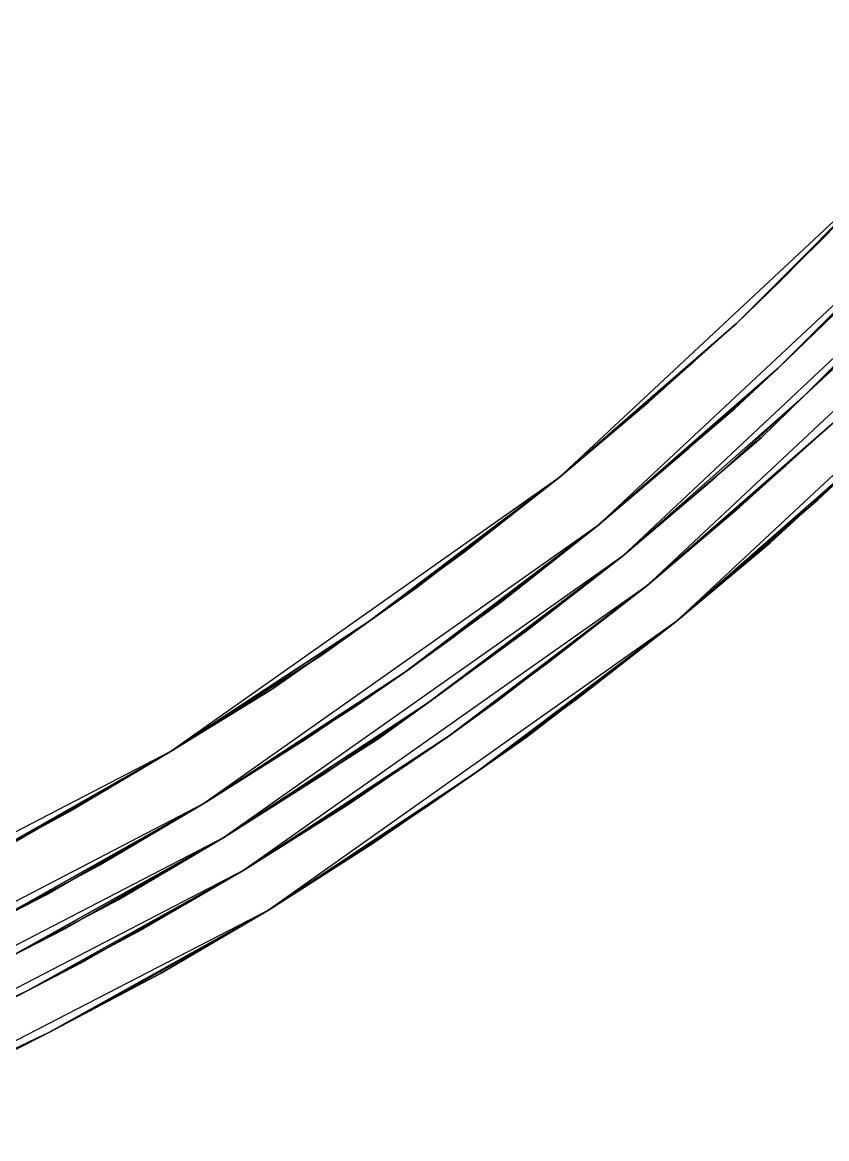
# Model space of a CAD drawing. Extents: x -23.7 to 23.7, y -23.7 to 23.7.
# Drawn here: x 10.71 to 15.93, y -21.71 to -14.48 of the extents above; entities that cross this region are included whole.
import ezdxf

# ---------------------------------------------------------------- set-up
doc = ezdxf.new("R2010")
doc.units = 0

msp = doc.modelspace()

# ---------------------------------------------------------------- linework, layer by layer
at = {"layer": 'Faces'}
for points in [[(16.43, -15.34, 58.95), (15.62, -16.16, 57.58), (16.43, -15.34, 56.77), (17.19, -14.48, 57.58)], [(16.72, -15.61, 58.95), (15.89, -16.45, 57.58), (16.72, -15.61, 56.77), (17.5, -14.73, 57.58)], [(16.72, -15.61, 58.95), (15.89, -16.45, 57.58), (16.72, -15.61, 56.77), (17.5, -14.73, 57.58)], [(16.43, -15.34, 56.77), (15.89, -15.89, 56.22), (16.43, -15.34, 55.67), (16.94, -14.77, 56.22)], [(16.43, -15.34, 55.67), (15.89, -15.89, 55.13), (16.43, -15.34, 54.58), (16.94, -14.77, 55.13)], [(16.43, -15.34, 54.58), (15.89, -15.89, 54.04), (16.43, -15.34, 53.49), (16.94, -14.77, 54.04)], [(16.43, -15.34, 58.95), (14.19, -17.43, 58.95), (15.34, -16.43, 57.86)], [(16.43, -15.34, 56.77), (15.62, -16.16, 57.58), (15.34, -16.43, 57.13), (15.89, -15.89, 56.22)], [(16.43, -15.34, 58.95), (15.34, -16.43, 57.86), (15.62, -16.16, 57.58)], [(15.89, -15.89, 56.22), (15.34, -16.43, 55.67), (15.89, -15.89, 55.13), (16.43, -15.34, 55.67)], [(15.89, -15.89, 55.13), (15.34, -16.43, 54.58), (15.89, -15.89, 54.04), (16.43, -15.34, 54.58)], [(15.89, -15.89, 54.04), (15.34, -16.43, 53.49), (15.89, -15.89, 52.94), (16.43, -15.34, 53.49)], [(16.72, -15.61, 58.95), (14.44, -17.74, 58.95), (15.61, -16.72, 57.86)], [(16.72, -15.61, 58.95), (14.44, -17.74, 58.95), (15.61, -16.72, 57.86)], [(16.72, -15.61, 56.77), (15.89, -16.45, 57.58), (15.61, -16.72, 57.13), (16.18, -16.17, 56.22)], [(16.72, -15.61, 56.77), (15.89, -16.45, 57.58), (15.61, -16.72, 57.13), (16.18, -16.17, 56.22)], [(16.72, -15.61, 58.95), (15.61, -16.72, 57.86), (15.89, -16.45, 57.58)], [(16.72, -15.61, 58.95), (15.61, -16.72, 57.86), (15.89, -16.45, 57.58)], [(16.18, -16.17, 56.22), (15.61, -16.72, 55.67), (16.18, -16.17, 55.13), (16.72, -15.61, 55.67)], [(16.18, -16.17, 56.22), (15.61, -16.72, 55.67), (16.18, -16.17, 55.13), (16.72, -15.61, 55.67)], [(16.18, -16.17, 55.13), (15.61, -16.72, 54.58), (16.18, -16.17, 54.04), (16.72, -15.61, 54.58)], [(16.18, -16.17, 55.13), (15.61, -16.72, 54.58), (16.18, -16.17, 54.04), (16.72, -15.61, 54.58)], [(16.18, -16.17, 54.04), (15.61, -16.72, 53.49), (16.18, -16.17, 52.94), (16.72, -15.61, 53.49)], [(16.18, -16.17, 54.04), (15.61, -16.72, 53.49), (16.18, -16.17, 52.94), (16.72, -15.61, 53.49)], [(16.9, -15.78, 58.95), (14.6, -17.94, 58.95), (15.78, -16.9, 57.86)], [(16.9, -15.78, 58.95), (14.6, -17.94, 58.95), (15.78, -16.9, 57.86)], [(16.9, -15.78, 56.77), (16.07, -16.63, 57.58), (15.78, -16.9, 57.13), (16.35, -16.35, 56.22)], [(16.9, -15.78, 56.77), (16.07, -16.63, 57.58), (15.78, -16.9, 57.13), (16.35, -16.35, 56.22)], [(16.9, -15.78, 58.95), (15.78, -16.9, 57.86), (16.07, -16.63, 57.58)], [(16.9, -15.78, 58.95), (15.78, -16.9, 57.86), (16.07, -16.63, 57.58)], [(16.35, -16.35, 56.22), (15.78, -16.9, 55.67), (16.35, -16.35, 55.13), (16.9, -15.78, 55.67)], [(16.35, -16.35, 56.22), (15.78, -16.9, 55.67), (16.35, -16.35, 55.13), (16.9, -15.78, 55.67)], [(16.35, -16.35, 55.13), (15.78, -16.9, 54.58), (16.35, -16.35, 54.04), (16.9, -15.78, 54.58)], [(16.35, -16.35, 55.13), (15.78, -16.9, 54.58), (16.35, -16.35, 54.04), (16.9, -15.78, 54.58)], [(16.35, -16.35, 54.04), (15.78, -16.9, 53.49), (16.35, -16.35, 52.94), (16.9, -15.78, 53.49)], [(16.35, -16.35, 54.04), (15.78, -16.9, 53.49), (16.35, -16.35, 52.94), (16.9, -15.78, 53.49)], [(15.89, -15.89, 56.22), (15.34, -16.43, 57.13), (14.77, -16.94, 56.22), (15.34, -16.43, 55.67)], [(15.34, -16.43, 55.67), (14.77, -16.94, 55.13), (15.34, -16.43, 54.58), (15.89, -15.89, 55.13)], [(15.34, -16.43, 54.58), (14.77, -16.94, 54.04), (15.34, -16.43, 53.49), (15.89, -15.89, 54.04)], [(17.09, -15.95, 58.95), (14.76, -18.13, 58.95), (15.96, -17.08, 57.86)], [(17.09, -15.95, 58.95), (14.76, -18.13, 58.95), (15.96, -17.08, 57.86)], [(17.31, -16.16, 58.95), (14.95, -18.36, 58.95), (16.16, -17.3, 57.86)], [(16.18, -16.17, 56.22), (15.61, -16.72, 57.13), (15.03, -17.24, 56.22), (15.61, -16.72, 55.67)], [(16.18, -16.17, 56.22), (15.61, -16.72, 57.13), (15.03, -17.24, 56.22), (15.61, -16.72, 55.67)], [(15.61, -16.72, 55.67), (15.03, -17.24, 55.13), (15.61, -16.72, 54.58), (16.18, -16.17, 55.13)], [(15.61, -16.72, 55.67), (15.03, -17.24, 55.13), (15.61, -16.72, 54.58), (16.18, -16.17, 55.13)], [(15.61, -16.72, 54.58), (15.03, -17.24, 54.04), (15.61, -16.72, 53.49), (16.18, -16.17, 54.04)], [(15.61, -16.72, 54.58), (15.03, -17.24, 54.04), (15.61, -16.72, 53.49), (16.18, -16.17, 54.04)], [(15.62, -16.16, 57.58), (15.34, -16.43, 57.86), (15.06, -16.68, 57.58), (15.34, -16.43, 57.13)], [(16.35, -16.35, 56.22), (15.78, -16.9, 57.13), (15.2, -17.43, 56.22), (15.78, -16.9, 55.67)], [(16.35, -16.35, 56.22), (15.78, -16.9, 57.13), (15.2, -17.43, 56.22), (15.78, -16.9, 55.67)], [(15.78, -16.9, 55.67), (15.2, -17.43, 55.13), (15.78, -16.9, 54.58), (16.35, -16.35, 55.13)], [(15.78, -16.9, 55.67), (15.2, -17.43, 55.13), (15.78, -16.9, 54.58), (16.35, -16.35, 55.13)], [(15.78, -16.9, 54.58), (15.2, -17.43, 54.04), (15.78, -16.9, 53.49), (16.35, -16.35, 54.04)], [(15.78, -16.9, 54.58), (15.2, -17.43, 54.04), (15.78, -16.9, 53.49), (16.35, -16.35, 54.04)], [(15.34, -16.43, 57.13), (15.06, -16.68, 57.58), (14.19, -17.43, 56.77), (14.77, -16.94, 56.22)], [(14.19, -17.43, 58.95), (15.06, -16.68, 57.58), (15.34, -16.43, 57.86)], [(14.77, -16.94, 56.22), (14.19, -17.43, 55.67), (14.77, -16.94, 55.13), (15.34, -16.43, 55.67)], [(14.77, -16.94, 55.13), (14.19, -17.43, 54.58), (14.77, -16.94, 54.04), (15.34, -16.43, 54.58)], [(14.77, -16.94, 54.04), (14.19, -17.43, 53.49), (14.77, -16.94, 52.94), (15.34, -16.43, 53.49)], [(15.89, -16.45, 57.58), (15.61, -16.72, 57.86), (15.33, -16.98, 57.58), (15.61, -16.72, 57.13)], [(15.89, -16.45, 57.58), (15.61, -16.72, 57.86), (15.33, -16.98, 57.58), (15.61, -16.72, 57.13)], [(16.53, -16.53, 56.22), (15.96, -17.08, 57.13), (15.36, -17.62, 56.22), (15.96, -17.08, 55.67)], [(16.53, -16.53, 56.22), (15.96, -17.08, 57.13), (15.36, -17.62, 56.22), (15.96, -17.08, 55.67)], [(15.96, -17.08, 55.67), (15.36, -17.62, 55.13), (15.96, -17.08, 54.58), (16.53, -16.53, 55.13)], [(15.96, -17.08, 55.67), (15.36, -17.62, 55.13), (15.96, -17.08, 54.58), (16.53, -16.53, 55.13)], [(15.96, -17.08, 54.58), (15.36, -17.62, 54.04), (15.96, -17.08, 53.49), (16.53, -16.53, 54.04)], [(15.96, -17.08, 54.58), (15.36, -17.62, 54.04), (15.96, -17.08, 53.49), (16.53, -16.53, 54.04)], [(14.19, -17.43, 58.95), (13.27, -18.14, 57.58), (14.19, -17.43, 56.77), (15.06, -16.68, 57.58)], [(16.07, -16.63, 57.58), (15.78, -16.9, 57.86), (15.5, -17.17, 57.58), (15.78, -16.9, 57.13)], [(16.07, -16.63, 57.58), (15.78, -16.9, 57.86), (15.5, -17.17, 57.58), (15.78, -16.9, 57.13)], [(15.61, -16.72, 57.13), (15.33, -16.98, 57.58), (14.44, -17.74, 56.77), (15.03, -17.24, 56.22)], [(15.61, -16.72, 57.13), (15.33, -16.98, 57.58), (14.44, -17.74, 56.77), (15.03, -17.24, 56.22)], [(14.44, -17.74, 58.95), (15.33, -16.98, 57.58), (15.61, -16.72, 57.86)], [(14.44, -17.74, 58.95), (15.33, -16.98, 57.58), (15.61, -16.72, 57.86)], [(15.03, -17.24, 56.22), (14.44, -17.74, 55.67), (15.03, -17.24, 55.13), (15.61, -16.72, 55.67)], [(15.03, -17.24, 56.22), (14.44, -17.74, 55.67), (15.03, -17.24, 55.13), (15.61, -16.72, 55.67)], [(15.03, -17.24, 55.13), (14.44, -17.74, 54.58), (15.03, -17.24, 54.04), (15.61, -16.72, 54.58)], [(15.03, -17.24, 55.13), (14.44, -17.74, 54.58), (15.03, -17.24, 54.04), (15.61, -16.72, 54.58)], [(15.03, -17.24, 54.04), (14.44, -17.74, 53.49), (15.03, -17.24, 52.94), (15.61, -16.72, 53.49)], [(15.03, -17.24, 54.04), (14.44, -17.74, 53.49), (15.03, -17.24, 52.94), (15.61, -16.72, 53.49)], [(16.74, -16.74, 56.22), (16.16, -17.3, 57.13), (15.56, -17.85, 56.22), (16.16, -17.3, 55.67)], [(16.16, -17.3, 55.67), (15.56, -17.85, 55.13), (16.16, -17.3, 54.58), (16.74, -16.74, 55.13)], [(16.16, -17.3, 54.58), (15.56, -17.85, 54.04), (16.16, -17.3, 53.49), (16.74, -16.74, 54.04)], [(16.24, -16.81, 57.58), (15.96, -17.08, 57.86), (15.66, -17.35, 57.58), (15.96, -17.08, 57.13)], [(16.24, -16.81, 57.58), (15.96, -17.08, 57.86), (15.66, -17.35, 57.58), (15.96, -17.08, 57.13)], [(15.78, -16.9, 57.13), (15.5, -17.17, 57.58), (14.6, -17.94, 56.77), (15.2, -17.43, 56.22)], [(15.78, -16.9, 57.13), (15.5, -17.17, 57.58), (14.6, -17.94, 56.77), (15.2, -17.43, 56.22)], [(14.6, -17.94, 58.95), (15.5, -17.17, 57.58), (15.78, -16.9, 57.86)], [(14.6, -17.94, 58.95), (15.5, -17.17, 57.58), (15.78, -16.9, 57.86)], [(15.2, -17.43, 56.22), (14.6, -17.94, 55.67), (15.2, -17.43, 55.13), (15.78, -16.9, 55.67)], [(15.2, -17.43, 56.22), (14.6, -17.94, 55.67), (15.2, -17.43, 55.13), (15.78, -16.9, 55.67)], [(15.2, -17.43, 55.13), (14.6, -17.94, 54.58), (15.2, -17.43, 54.04), (15.78, -16.9, 54.58)], [(15.2, -17.43, 55.13), (14.6, -17.94, 54.58), (15.2, -17.43, 54.04), (15.78, -16.9, 54.58)], [(15.2, -17.43, 54.04), (14.6, -17.94, 53.49), (15.2, -17.43, 52.94), (15.78, -16.9, 53.49)], [(15.2, -17.43, 54.04), (14.6, -17.94, 53.49), (15.2, -17.43, 52.94), (15.78, -16.9, 53.49)], [(14.44, -17.74, 58.95), (13.51, -18.46, 57.58), (14.44, -17.74, 56.77), (15.33, -16.98, 57.58)], [(14.44, -17.74, 58.95), (13.51, -18.46, 57.58), (14.44, -17.74, 56.77), (15.33, -16.98, 57.58)], [(14.19, -17.43, 56.77), (13.58, -17.91, 56.22), (14.19, -17.43, 55.67), (14.77, -16.94, 56.22)], [(14.19, -17.43, 55.67), (13.58, -17.91, 55.13), (14.19, -17.43, 54.58), (14.77, -16.94, 55.13)], [(14.19, -17.43, 54.58), (13.58, -17.91, 54.04), (14.19, -17.43, 53.49), (14.77, -16.94, 54.04)], [(16.45, -17.03, 57.58), (16.16, -17.3, 57.86), (15.87, -17.57, 57.58), (16.16, -17.3, 57.13)], [(15.96, -17.08, 57.13), (15.66, -17.35, 57.58), (14.76, -18.13, 56.77), (15.36, -17.62, 56.22)], [(15.96, -17.08, 57.13), (15.66, -17.35, 57.58), (14.76, -18.13, 56.77), (15.36, -17.62, 56.22)], [(14.76, -18.13, 58.95), (15.66, -17.35, 57.58), (15.96, -17.08, 57.86)], [(14.76, -18.13, 58.95), (15.66, -17.35, 57.58), (15.96, -17.08, 57.86)], [(15.36, -17.62, 56.22), (14.76, -18.13, 55.67), (15.36, -17.62, 55.13), (15.96, -17.08, 55.67)], [(15.36, -17.62, 56.22), (14.76, -18.13, 55.67), (15.36, -17.62, 55.13), (15.96, -17.08, 55.67)], [(15.36, -17.62, 55.13), (14.76, -18.13, 54.58), (15.36, -17.62, 54.04), (15.96, -17.08, 54.58)], [(15.36, -17.62, 55.13), (14.76, -18.13, 54.58), (15.36, -17.62, 54.04), (15.96, -17.08, 54.58)], [(15.36, -17.62, 54.04), (14.76, -18.13, 53.49), (15.36, -17.62, 52.94), (15.96, -17.08, 53.49)], [(15.36, -17.62, 54.04), (14.76, -18.13, 53.49), (15.36, -17.62, 52.94), (15.96, -17.08, 53.49)], [(14.6, -17.94, 58.95), (13.65, -18.66, 57.58), (14.6, -17.94, 56.77), (15.5, -17.17, 57.58)], [(14.6, -17.94, 58.95), (13.65, -18.66, 57.58), (14.6, -17.94, 56.77), (15.5, -17.17, 57.58)], [(14.44, -17.74, 56.77), (13.82, -18.23, 56.22), (14.44, -17.74, 55.67), (15.03, -17.24, 56.22)], [(14.44, -17.74, 56.77), (13.82, -18.23, 56.22), (14.44, -17.74, 55.67), (15.03, -17.24, 56.22)], [(14.44, -17.74, 55.67), (13.82, -18.23, 55.13), (14.44, -17.74, 54.58), (15.03, -17.24, 55.13)], [(14.44, -17.74, 55.67), (13.82, -18.23, 55.13), (14.44, -17.74, 54.58), (15.03, -17.24, 55.13)], [(14.44, -17.74, 54.58), (13.82, -18.23, 54.04), (14.44, -17.74, 53.49), (15.03, -17.24, 54.04)], [(14.44, -17.74, 54.58), (13.82, -18.23, 54.04), (14.44, -17.74, 53.49), (15.03, -17.24, 54.04)], [(14.76, -18.13, 58.95), (13.8, -18.87, 57.58), (14.76, -18.13, 56.77), (15.66, -17.35, 57.58)], [(14.76, -18.13, 58.95), (13.8, -18.87, 57.58), (14.76, -18.13, 56.77), (15.66, -17.35, 57.58)], [(16.16, -17.3, 57.13), (15.87, -17.57, 57.58), (14.95, -18.36, 56.77), (15.56, -17.85, 56.22)], [(14.95, -18.36, 58.95), (15.87, -17.57, 57.58), (16.16, -17.3, 57.86)], [(15.56, -17.85, 56.22), (14.95, -18.36, 55.67), (15.56, -17.85, 55.13), (16.16, -17.3, 55.67)], [(15.56, -17.85, 55.13), (14.95, -18.36, 54.58), (15.56, -17.85, 54.04), (16.16, -17.3, 54.58)], [(15.56, -17.85, 54.04), (14.95, -18.36, 53.49), (15.56, -17.85, 52.94), (16.16, -17.3, 53.49)], [(14.19, -17.43, 58.95), (11.68, -19.2, 58.95), (12.96, -18.36, 57.86)], [(14.19, -17.43, 58.95), (12.96, -18.36, 57.86), (13.27, -18.14, 57.58)], [(13.27, -18.14, 57.58), (12.96, -18.36, 57.13), (13.58, -17.91, 56.22), (14.19, -17.43, 56.77)], [(13.58, -17.91, 56.22), (12.96, -18.36, 55.67), (13.58, -17.91, 55.13), (14.19, -17.43, 55.67)], [(13.58, -17.91, 55.13), (12.96, -18.36, 54.58), (13.58, -17.91, 54.04), (14.19, -17.43, 54.58)], [(13.58, -17.91, 54.04), (12.96, -18.36, 53.49), (13.58, -17.91, 52.94), (14.19, -17.43, 53.49)], [(14.6, -17.94, 56.77), (13.98, -18.42, 56.22), (14.6, -17.94, 55.67), (15.2, -17.43, 56.22)], [(14.6, -17.94, 56.77), (13.98, -18.42, 56.22), (14.6, -17.94, 55.67), (15.2, -17.43, 56.22)], [(14.6, -17.94, 55.67), (13.98, -18.42, 55.13), (14.6, -17.94, 54.58), (15.2, -17.43, 55.13)], [(14.6, -17.94, 55.67), (13.98, -18.42, 55.13), (14.6, -17.94, 54.58), (15.2, -17.43, 55.13)], [(14.6, -17.94, 54.58), (13.98, -18.42, 54.04), (14.6, -17.94, 53.49), (15.2, -17.43, 54.04)], [(14.6, -17.94, 54.58), (13.98, -18.42, 54.04), (14.6, -17.94, 53.49), (15.2, -17.43, 54.04)], [(14.95, -18.36, 58.95), (13.98, -19.11, 57.58), (14.95, -18.36, 56.77), (15.87, -17.57, 57.58)], [(14.76, -18.13, 56.77), (14.13, -18.62, 56.22), (14.76, -18.13, 55.67), (15.36, -17.62, 56.22)], [(14.76, -18.13, 56.77), (14.13, -18.62, 56.22), (14.76, -18.13, 55.67), (15.36, -17.62, 56.22)], [(14.76, -18.13, 55.67), (14.13, -18.62, 55.13), (14.76, -18.13, 54.58), (15.36, -17.62, 55.13)], [(14.76, -18.13, 55.67), (14.13, -18.62, 55.13), (14.76, -18.13, 54.58), (15.36, -17.62, 55.13)], [(14.76, -18.13, 54.58), (14.13, -18.62, 54.04), (14.76, -18.13, 53.49), (15.36, -17.62, 54.04)], [(14.76, -18.13, 54.58), (14.13, -18.62, 54.04), (14.76, -18.13, 53.49), (15.36, -17.62, 54.04)], [(14.44, -17.74, 58.95), (11.89, -19.54, 58.95), (13.19, -18.69, 57.86)], [(14.44, -17.74, 58.95), (11.89, -19.54, 58.95), (13.19, -18.69, 57.86)], [(14.44, -17.74, 58.95), (13.19, -18.69, 57.86), (13.51, -18.46, 57.58)], [(14.44, -17.74, 58.95), (13.19, -18.69, 57.86), (13.51, -18.46, 57.58)], [(13.51, -18.46, 57.58), (13.19, -18.69, 57.13), (13.82, -18.23, 56.22), (14.44, -17.74, 56.77)], [(13.51, -18.46, 57.58), (13.19, -18.69, 57.13), (13.82, -18.23, 56.22), (14.44, -17.74, 56.77)], [(13.82, -18.23, 56.22), (13.19, -18.69, 55.67), (13.82, -18.23, 55.13), (14.44, -17.74, 55.67)], [(13.82, -18.23, 56.22), (13.19, -18.69, 55.67), (13.82, -18.23, 55.13), (14.44, -17.74, 55.67)], [(13.82, -18.23, 55.13), (13.19, -18.69, 54.58), (13.82, -18.23, 54.04), (14.44, -17.74, 54.58)], [(13.82, -18.23, 55.13), (13.19, -18.69, 54.58), (13.82, -18.23, 54.04), (14.44, -17.74, 54.58)], [(13.82, -18.23, 54.04), (13.19, -18.69, 53.49), (13.82, -18.23, 52.94), (14.44, -17.74, 53.49)], [(13.82, -18.23, 54.04), (13.19, -18.69, 53.49), (13.82, -18.23, 52.94), (14.44, -17.74, 53.49)], [(14.95, -18.36, 56.77), (14.31, -18.86, 56.22), (14.95, -18.36, 55.67), (15.56, -17.85, 56.22)], [(14.95, -18.36, 55.67), (14.31, -18.86, 55.13), (14.95, -18.36, 54.58), (15.56, -17.85, 55.13)], [(14.95, -18.36, 54.58), (14.31, -18.86, 54.04), (14.95, -18.36, 53.49), (15.56, -17.85, 54.04)], [(13.58, -17.91, 56.22), (12.96, -18.36, 57.13), (12.33, -18.8, 56.22), (12.96, -18.36, 55.67)], [(12.96, -18.36, 55.67), (12.33, -18.8, 55.13), (12.96, -18.36, 54.58), (13.58, -17.91, 55.13)], [(12.96, -18.36, 54.58), (12.33, -18.8, 54.04), (12.96, -18.36, 53.49), (13.58, -17.91, 54.04)], [(14.6, -17.94, 58.95), (12.02, -19.76, 58.95), (13.34, -18.89, 57.86)], [(14.6, -17.94, 58.95), (12.02, -19.76, 58.95), (13.34, -18.89, 57.86)], [(14.6, -17.94, 58.95), (13.34, -18.89, 57.86), (13.65, -18.66, 57.58)], [(14.6, -17.94, 58.95), (13.34, -18.89, 57.86), (13.65, -18.66, 57.58)], [(13.65, -18.66, 57.58), (13.34, -18.89, 57.13), (13.98, -18.42, 56.22), (14.6, -17.94, 56.77)], [(13.65, -18.66, 57.58), (13.34, -18.89, 57.13), (13.98, -18.42, 56.22), (14.6, -17.94, 56.77)], [(13.98, -18.42, 56.22), (13.34, -18.89, 55.67), (13.98, -18.42, 55.13), (14.6, -17.94, 55.67)], [(13.98, -18.42, 56.22), (13.34, -18.89, 55.67), (13.98, -18.42, 55.13), (14.6, -17.94, 55.67)], [(13.98, -18.42, 55.13), (13.34, -18.89, 54.58), (13.98, -18.42, 54.04), (14.6, -17.94, 54.58)], [(13.98, -18.42, 55.13), (13.34, -18.89, 54.58), (13.98, -18.42, 54.04), (14.6, -17.94, 54.58)], [(13.98, -18.42, 54.04), (13.34, -18.89, 53.49), (13.98, -18.42, 52.94), (14.6, -17.94, 53.49)], [(13.98, -18.42, 54.04), (13.34, -18.89, 53.49), (13.98, -18.42, 52.94), (14.6, -17.94, 53.49)], [(14.76, -18.13, 58.95), (12.15, -19.97, 58.95), (13.48, -19.1, 57.86)], [(14.76, -18.13, 58.95), (12.15, -19.97, 58.95), (13.48, -19.1, 57.86)], [(13.27, -18.14, 57.58), (12.96, -18.36, 57.86), (12.65, -18.58, 57.58), (12.96, -18.36, 57.13)], [(14.76, -18.13, 58.95), (13.48, -19.1, 57.86), (13.8, -18.87, 57.58)], [(14.76, -18.13, 58.95), (13.48, -19.1, 57.86), (13.8, -18.87, 57.58)], [(13.8, -18.87, 57.58), (13.48, -19.1, 57.13), (14.13, -18.62, 56.22), (14.76, -18.13, 56.77)], [(13.8, -18.87, 57.58), (13.48, -19.1, 57.13), (14.13, -18.62, 56.22), (14.76, -18.13, 56.77)], [(14.13, -18.62, 56.22), (13.48, -19.1, 55.67), (14.13, -18.62, 55.13), (14.76, -18.13, 55.67)], [(14.13, -18.62, 56.22), (13.48, -19.1, 55.67), (14.13, -18.62, 55.13), (14.76, -18.13, 55.67)], [(14.13, -18.62, 55.13), (13.48, -19.1, 54.58), (14.13, -18.62, 54.04), (14.76, -18.13, 54.58)], [(14.13, -18.62, 55.13), (13.48, -19.1, 54.58), (14.13, -18.62, 54.04), (14.76, -18.13, 54.58)], [(14.13, -18.62, 54.04), (13.48, -19.1, 53.49), (14.13, -18.62, 52.94), (14.76, -18.13, 53.49)], [(14.13, -18.62, 54.04), (13.48, -19.1, 53.49), (14.13, -18.62, 52.94), (14.76, -18.13, 53.49)], [(13.82, -18.23, 56.22), (13.19, -18.69, 57.13), (12.54, -19.13, 56.22), (13.19, -18.69, 55.67)], [(13.82, -18.23, 56.22), (13.19, -18.69, 57.13), (12.54, -19.13, 56.22), (13.19, -18.69, 55.67)], [(13.19, -18.69, 55.67), (12.54, -19.13, 55.13), (13.19, -18.69, 54.58), (13.82, -18.23, 55.13)], [(13.19, -18.69, 55.67), (12.54, -19.13, 55.13), (13.19, -18.69, 54.58), (13.82, -18.23, 55.13)], [(13.19, -18.69, 54.58), (12.54, -19.13, 54.04), (13.19, -18.69, 53.49), (13.82, -18.23, 54.04)], [(13.19, -18.69, 54.58), (12.54, -19.13, 54.04), (13.19, -18.69, 53.49), (13.82, -18.23, 54.04)], [(11.68, -19.2, 58.95), (12.65, -18.58, 57.58), (12.96, -18.36, 57.86)], [(12.96, -18.36, 57.13), (12.65, -18.58, 57.58), (11.68, -19.2, 56.77), (12.33, -18.8, 56.22)], [(12.33, -18.8, 56.22), (11.68, -19.2, 55.67), (12.33, -18.8, 55.13), (12.96, -18.36, 55.67)], [(12.33, -18.8, 55.13), (11.68, -19.2, 54.58), (12.33, -18.8, 54.04), (12.96, -18.36, 54.58)], [(12.33, -18.8, 54.04), (11.68, -19.2, 53.49), (12.33, -18.8, 52.94), (12.96, -18.36, 53.49)], [(14.95, -18.36, 58.95), (12.31, -20.23, 58.95), (13.65, -19.34, 57.86)], [(14.95, -18.36, 58.95), (13.65, -19.34, 57.86), (13.98, -19.11, 57.58)], [(13.98, -19.11, 57.58), (13.65, -19.34, 57.13), (14.31, -18.86, 56.22), (14.95, -18.36, 56.77)], [(14.31, -18.86, 56.22), (13.65, -19.34, 55.67), (14.31, -18.86, 55.13), (14.95, -18.36, 55.67)], [(14.31, -18.86, 55.13), (13.65, -19.34, 54.58), (14.31, -18.86, 54.04), (14.95, -18.36, 54.58)], [(14.31, -18.86, 54.04), (13.65, -19.34, 53.49), (14.31, -18.86, 52.94), (14.95, -18.36, 53.49)], [(13.98, -18.42, 56.22), (13.34, -18.89, 57.13), (12.68, -19.34, 56.22), (13.34, -18.89, 55.67)], [(13.98, -18.42, 56.22), (13.34, -18.89, 57.13), (12.68, -19.34, 56.22), (13.34, -18.89, 55.67)], [(13.34, -18.89, 55.67), (12.68, -19.34, 55.13), (13.34, -18.89, 54.58), (13.98, -18.42, 55.13)], [(13.34, -18.89, 55.67), (12.68, -19.34, 55.13), (13.34, -18.89, 54.58), (13.98, -18.42, 55.13)], [(13.34, -18.89, 54.58), (12.68, -19.34, 54.04), (13.34, -18.89, 53.49), (13.98, -18.42, 54.04)], [(13.34, -18.89, 54.58), (12.68, -19.34, 54.04), (13.34, -18.89, 53.49), (13.98, -18.42, 54.04)], [(13.51, -18.46, 57.58), (13.19, -18.69, 57.86), (12.87, -18.91, 57.58), (13.19, -18.69, 57.13)], [(13.51, -18.46, 57.58), (13.19, -18.69, 57.86), (12.87, -18.91, 57.58), (13.19, -18.69, 57.13)], [(11.68, -19.2, 58.95), (10.68, -19.78, 57.58), (11.68, -19.2, 56.77), (12.65, -18.58, 57.58)], [(14.13, -18.62, 56.22), (13.48, -19.1, 57.13), (12.82, -19.55, 56.22), (13.48, -19.1, 55.67)], [(14.13, -18.62, 56.22), (13.48, -19.1, 57.13), (12.82, -19.55, 56.22), (13.48, -19.1, 55.67)], [(13.48, -19.1, 55.67), (12.82, -19.55, 55.13), (13.48, -19.1, 54.58), (14.13, -18.62, 55.13)], [(13.48, -19.1, 55.67), (12.82, -19.55, 55.13), (13.48, -19.1, 54.58), (14.13, -18.62, 55.13)], [(13.48, -19.1, 54.58), (12.82, -19.55, 54.04), (13.48, -19.1, 53.49), (14.13, -18.62, 54.04)], [(13.48, -19.1, 54.58), (12.82, -19.55, 54.04), (13.48, -19.1, 53.49), (14.13, -18.62, 54.04)], [(11.89, -19.54, 58.95), (12.87, -18.91, 57.58), (13.19, -18.69, 57.86)], [(11.89, -19.54, 58.95), (12.87, -18.91, 57.58), (13.19, -18.69, 57.86)], [(13.19, -18.69, 57.13), (12.87, -18.91, 57.58), (11.89, -19.54, 56.77), (12.54, -19.13, 56.22)], [(13.19, -18.69, 57.13), (12.87, -18.91, 57.58), (11.89, -19.54, 56.77), (12.54, -19.13, 56.22)], [(12.54, -19.13, 56.22), (11.89, -19.54, 55.67), (12.54, -19.13, 55.13), (13.19, -18.69, 55.67)], [(12.54, -19.13, 56.22), (11.89, -19.54, 55.67), (12.54, -19.13, 55.13), (13.19, -18.69, 55.67)], [(12.54, -19.13, 55.13), (11.89, -19.54, 54.58), (12.54, -19.13, 54.04), (13.19, -18.69, 54.58)], [(12.54, -19.13, 55.13), (11.89, -19.54, 54.58), (12.54, -19.13, 54.04), (13.19, -18.69, 54.58)], [(12.54, -19.13, 54.04), (11.89, -19.54, 53.49), (12.54, -19.13, 52.94), (13.19, -18.69, 53.49)], [(12.54, -19.13, 54.04), (11.89, -19.54, 53.49), (12.54, -19.13, 52.94), (13.19, -18.69, 53.49)], [(13.65, -18.66, 57.58), (13.34, -18.89, 57.86), (13.02, -19.12, 57.58), (13.34, -18.89, 57.13)], [(13.65, -18.66, 57.58), (13.34, -18.89, 57.86), (13.02, -19.12, 57.58), (13.34, -18.89, 57.13)], [(11.68, -19.2, 56.77), (11.02, -19.59, 56.22), (11.68, -19.2, 55.67), (12.33, -18.8, 56.22)], [(11.68, -19.2, 55.67), (11.02, -19.59, 55.13), (11.68, -19.2, 54.58), (12.33, -18.8, 55.13)], [(11.68, -19.2, 54.58), (11.02, -19.59, 54.04), (11.68, -19.2, 53.49), (12.33, -18.8, 54.04)], [(14.31, -18.86, 56.22), (13.65, -19.34, 57.13), (12.98, -19.8, 56.22), (13.65, -19.34, 55.67)], [(13.65, -19.34, 55.67), (12.98, -19.8, 55.13), (13.65, -19.34, 54.58), (14.31, -18.86, 55.13)], [(13.65, -19.34, 54.58), (12.98, -19.8, 54.04), (13.65, -19.34, 53.49), (14.31, -18.86, 54.04)], [(13.8, -18.87, 57.58), (13.48, -19.1, 57.86), (13.16, -19.32, 57.58), (13.48, -19.1, 57.13)], [(13.8, -18.87, 57.58), (13.48, -19.1, 57.86), (13.16, -19.32, 57.58), (13.48, -19.1, 57.13)], [(11.89, -19.54, 58.95), (10.87, -20.13, 57.58), (11.89, -19.54, 56.77), (12.87, -18.91, 57.58)], [(11.89, -19.54, 58.95), (10.87, -20.13, 57.58), (11.89, -19.54, 56.77), (12.87, -18.91, 57.58)], [(12.02, -19.76, 58.95), (13.02, -19.12, 57.58), (13.34, -18.89, 57.86)], [(12.02, -19.76, 58.95), (13.02, -19.12, 57.58), (13.34, -18.89, 57.86)], [(13.34, -18.89, 57.13), (13.02, -19.12, 57.58), (12.02, -19.76, 56.77), (12.68, -19.34, 56.22)], [(13.34, -18.89, 57.13), (13.02, -19.12, 57.58), (12.02, -19.76, 56.77), (12.68, -19.34, 56.22)], [(12.68, -19.34, 56.22), (12.02, -19.76, 55.67), (12.68, -19.34, 55.13), (13.34, -18.89, 55.67)], [(12.68, -19.34, 56.22), (12.02, -19.76, 55.67), (12.68, -19.34, 55.13), (13.34, -18.89, 55.67)], [(12.68, -19.34, 55.13), (12.02, -19.76, 54.58), (12.68, -19.34, 54.04), (13.34, -18.89, 54.58)], [(12.68, -19.34, 55.13), (12.02, -19.76, 54.58), (12.68, -19.34, 54.04), (13.34, -18.89, 54.58)], [(12.68, -19.34, 54.04), (12.02, -19.76, 53.49), (12.68, -19.34, 52.94), (13.34, -18.89, 53.49)], [(12.68, -19.34, 54.04), (12.02, -19.76, 53.49), (12.68, -19.34, 52.94), (13.34, -18.89, 53.49)], [(12.02, -19.76, 58.95), (10.99, -20.35, 57.58), (12.02, -19.76, 56.77), (13.02, -19.12, 57.58)], [(12.02, -19.76, 58.95), (10.99, -20.35, 57.58), (12.02, -19.76, 56.77), (13.02, -19.12, 57.58)], [(11.89, -19.54, 56.77), (11.21, -19.94, 56.22), (11.89, -19.54, 55.67), (12.54, -19.13, 56.22)], [(11.89, -19.54, 56.77), (11.21, -19.94, 56.22), (11.89, -19.54, 55.67), (12.54, -19.13, 56.22)], [(11.89, -19.54, 55.67), (11.21, -19.94, 55.13), (11.89, -19.54, 54.58), (12.54, -19.13, 55.13)], [(11.89, -19.54, 55.67), (11.21, -19.94, 55.13), (11.89, -19.54, 54.58), (12.54, -19.13, 55.13)], [(11.89, -19.54, 54.58), (11.21, -19.94, 54.04), (11.89, -19.54, 53.49), (12.54, -19.13, 54.04)], [(11.89, -19.54, 54.58), (11.21, -19.94, 54.04), (11.89, -19.54, 53.49), (12.54, -19.13, 54.04)], [(12.15, -19.97, 58.95), (13.16, -19.32, 57.58), (13.48, -19.1, 57.86)], [(12.15, -19.97, 58.95), (13.16, -19.32, 57.58), (13.48, -19.1, 57.86)], [(13.48, -19.1, 57.13), (13.16, -19.32, 57.58), (12.15, -19.97, 56.77), (12.82, -19.55, 56.22)], [(13.48, -19.1, 57.13), (13.16, -19.32, 57.58), (12.15, -19.97, 56.77), (12.82, -19.55, 56.22)], [(12.82, -19.55, 56.22), (12.15, -19.97, 55.67), (12.82, -19.55, 55.13), (13.48, -19.1, 55.67)], [(12.82, -19.55, 56.22), (12.15, -19.97, 55.67), (12.82, -19.55, 55.13), (13.48, -19.1, 55.67)], [(12.82, -19.55, 55.13), (12.15, -19.97, 54.58), (12.82, -19.55, 54.04), (13.48, -19.1, 54.58)], [(12.82, -19.55, 55.13), (12.15, -19.97, 54.58), (12.82, -19.55, 54.04), (13.48, -19.1, 54.58)], [(12.82, -19.55, 54.04), (12.15, -19.97, 53.49), (12.82, -19.55, 52.94), (13.48, -19.1, 53.49)], [(12.82, -19.55, 54.04), (12.15, -19.97, 53.49), (12.82, -19.55, 52.94), (13.48, -19.1, 53.49)], [(13.98, -19.11, 57.58), (13.65, -19.34, 57.86), (13.32, -19.57, 57.58), (13.65, -19.34, 57.13)], [(11.68, -19.2, 58.95), (8.96, -20.61, 58.95), (10.34, -19.96, 57.86)], [(11.68, -19.2, 56.77), (10.68, -19.78, 57.58), (10.34, -19.96, 57.13), (11.02, -19.59, 56.22)], [(11.68, -19.2, 58.95), (10.34, -19.96, 57.86), (10.68, -19.78, 57.58)], [(11.02, -19.59, 56.22), (10.34, -19.96, 55.67), (11.02, -19.59, 55.13), (11.68, -19.2, 55.67)], [(11.02, -19.59, 55.13), (10.34, -19.96, 54.58), (11.02, -19.59, 54.04), (11.68, -19.2, 54.58)], [(11.02, -19.59, 54.04), (10.34, -19.96, 53.49), (11.02, -19.59, 52.94), (11.68, -19.2, 53.49)], [(12.15, -19.97, 58.95), (11.1, -20.57, 57.58), (12.15, -19.97, 56.77), (13.16, -19.32, 57.58)], [(12.15, -19.97, 58.95), (11.1, -20.57, 57.58), (12.15, -19.97, 56.77), (13.16, -19.32, 57.58)], [(12.02, -19.76, 56.77), (11.34, -20.16, 56.22), (12.02, -19.76, 55.67), (12.68, -19.34, 56.22)], [(12.02, -19.76, 56.77), (11.34, -20.16, 56.22), (12.02, -19.76, 55.67), (12.68, -19.34, 56.22)], [(12.02, -19.76, 55.67), (11.34, -20.16, 55.13), (12.02, -19.76, 54.58), (12.68, -19.34, 55.13)], [(12.02, -19.76, 55.67), (11.34, -20.16, 55.13), (12.02, -19.76, 54.58), (12.68, -19.34, 55.13)], [(12.02, -19.76, 54.58), (11.34, -20.16, 54.04), (12.02, -19.76, 53.49), (12.68, -19.34, 54.04)], [(12.02, -19.76, 54.58), (11.34, -20.16, 54.04), (12.02, -19.76, 53.49), (12.68, -19.34, 54.04)], [(12.31, -20.23, 58.95), (13.32, -19.57, 57.58), (13.65, -19.34, 57.86)], [(13.65, -19.34, 57.13), (13.32, -19.57, 57.58), (12.31, -20.23, 56.77), (12.98, -19.8, 56.22)], [(12.98, -19.8, 56.22), (12.31, -20.23, 55.67), (12.98, -19.8, 55.13), (13.65, -19.34, 55.67)], [(12.98, -19.8, 55.13), (12.31, -20.23, 54.58), (12.98, -19.8, 54.04), (13.65, -19.34, 54.58)], [(12.98, -19.8, 54.04), (12.31, -20.23, 53.49), (12.98, -19.8, 52.94), (13.65, -19.34, 53.49)], [(11.89, -19.54, 58.95), (9.12, -20.98, 58.95), (10.52, -20.31, 57.86)], [(11.89, -19.54, 58.95), (9.12, -20.98, 58.95), (10.52, -20.31, 57.86)], [(11.02, -19.59, 56.22), (10.34, -19.96, 57.13), (9.65, -20.3, 56.22), (10.34, -19.96, 55.67)], [(10.34, -19.96, 55.67), (9.65, -20.3, 55.13), (10.34, -19.96, 54.58), (11.02, -19.59, 55.13)], [(10.34, -19.96, 54.58), (9.65, -20.3, 54.04), (10.34, -19.96, 53.49), (11.02, -19.59, 54.04)], [(11.89, -19.54, 56.77), (10.87, -20.13, 57.58), (10.52, -20.31, 57.13), (11.21, -19.94, 56.22)], [(11.89, -19.54, 56.77), (10.87, -20.13, 57.58), (10.52, -20.31, 57.13), (11.21, -19.94, 56.22)], [(11.89, -19.54, 58.95), (10.52, -20.31, 57.86), (10.87, -20.13, 57.58)], [(11.89, -19.54, 58.95), (10.52, -20.31, 57.86), (10.87, -20.13, 57.58)], [(11.21, -19.94, 56.22), (10.52, -20.31, 55.67), (11.21, -19.94, 55.13), (11.89, -19.54, 55.67)], [(11.21, -19.94, 56.22), (10.52, -20.31, 55.67), (11.21, -19.94, 55.13), (11.89, -19.54, 55.67)], [(11.21, -19.94, 55.13), (10.52, -20.31, 54.58), (11.21, -19.94, 54.04), (11.89, -19.54, 54.58)], [(11.21, -19.94, 55.13), (10.52, -20.31, 54.58), (11.21, -19.94, 54.04), (11.89, -19.54, 54.58)], [(11.21, -19.94, 54.04), (10.52, -20.31, 53.49), (11.21, -19.94, 52.94), (11.89, -19.54, 53.49)], [(11.21, -19.94, 54.04), (10.52, -20.31, 53.49), (11.21, -19.94, 52.94), (11.89, -19.54, 53.49)], [(12.31, -20.23, 58.95), (11.25, -20.83, 57.58), (12.31, -20.23, 56.77), (13.32, -19.57, 57.58)], [(12.15, -19.97, 56.77), (11.46, -20.37, 56.22), (12.15, -19.97, 55.67), (12.82, -19.55, 56.22)], [(12.15, -19.97, 56.77), (11.46, -20.37, 56.22), (12.15, -19.97, 55.67), (12.82, -19.55, 56.22)], [(12.15, -19.97, 55.67), (11.46, -20.37, 55.13), (12.15, -19.97, 54.58), (12.82, -19.55, 55.13)], [(12.15, -19.97, 55.67), (11.46, -20.37, 55.13), (12.15, -19.97, 54.58), (12.82, -19.55, 55.13)], [(12.15, -19.97, 54.58), (11.46, -20.37, 54.04), (12.15, -19.97, 53.49), (12.82, -19.55, 54.04)], [(12.15, -19.97, 54.58), (11.46, -20.37, 54.04), (12.15, -19.97, 53.49), (12.82, -19.55, 54.04)], [(12.02, -19.76, 58.95), (9.22, -21.21, 58.95), (10.64, -20.53, 57.86)], [(12.02, -19.76, 58.95), (9.22, -21.21, 58.95), (10.64, -20.53, 57.86)], [(12.02, -19.76, 56.77), (10.99, -20.35, 57.58), (10.64, -20.53, 57.13), (11.34, -20.16, 56.22)], [(12.02, -19.76, 56.77), (10.99, -20.35, 57.58), (10.64, -20.53, 57.13), (11.34, -20.16, 56.22)], [(12.02, -19.76, 58.95), (10.64, -20.53, 57.86), (10.99, -20.35, 57.58)], [(12.02, -19.76, 58.95), (10.64, -20.53, 57.86), (10.99, -20.35, 57.58)], [(11.34, -20.16, 56.22), (10.64, -20.53, 55.67), (11.34, -20.16, 55.13), (12.02, -19.76, 55.67)], [(11.34, -20.16, 56.22), (10.64, -20.53, 55.67), (11.34, -20.16, 55.13), (12.02, -19.76, 55.67)], [(11.34, -20.16, 55.13), (10.64, -20.53, 54.58), (11.34, -20.16, 54.04), (12.02, -19.76, 54.58)], [(11.34, -20.16, 55.13), (10.64, -20.53, 54.58), (11.34, -20.16, 54.04), (12.02, -19.76, 54.58)], [(11.34, -20.16, 54.04), (10.64, -20.53, 53.49), (11.34, -20.16, 52.94), (12.02, -19.76, 53.49)], [(11.34, -20.16, 54.04), (10.64, -20.53, 53.49), (11.34, -20.16, 52.94), (12.02, -19.76, 53.49)], [(12.31, -20.23, 56.77), (11.61, -20.64, 56.22), (12.31, -20.23, 55.67), (12.98, -19.8, 56.22)], [(12.31, -20.23, 55.67), (11.61, -20.64, 55.13), (12.31, -20.23, 54.58), (12.98, -19.8, 55.13)], [(12.31, -20.23, 54.58), (11.61, -20.64, 54.04), (12.31, -20.23, 53.49), (12.98, -19.8, 54.04)], [(11.21, -19.94, 56.22), (10.52, -20.31, 57.13), (9.82, -20.66, 56.22), (10.52, -20.31, 55.67)], [(11.21, -19.94, 56.22), (10.52, -20.31, 57.13), (9.82, -20.66, 56.22), (10.52, -20.31, 55.67)], [(10.52, -20.31, 55.67), (9.82, -20.66, 55.13), (10.52, -20.31, 54.58), (11.21, -19.94, 55.13)], [(10.52, -20.31, 55.67), (9.82, -20.66, 55.13), (10.52, -20.31, 54.58), (11.21, -19.94, 55.13)], [(10.52, -20.31, 54.58), (9.82, -20.66, 54.04), (10.52, -20.31, 53.49), (11.21, -19.94, 54.04)], [(10.52, -20.31, 54.58), (9.82, -20.66, 54.04), (10.52, -20.31, 53.49), (11.21, -19.94, 54.04)], [(12.15, -19.97, 58.95), (9.32, -21.44, 58.95), (10.75, -20.75, 57.86)], [(12.15, -19.97, 58.95), (9.32, -21.44, 58.95), (10.75, -20.75, 57.86)], [(12.15, -19.97, 56.77), (11.1, -20.57, 57.58), (10.75, -20.75, 57.13), (11.46, -20.37, 56.22)], [(12.15, -19.97, 56.77), (11.1, -20.57, 57.58), (10.75, -20.75, 57.13), (11.46, -20.37, 56.22)], [(12.15, -19.97, 58.95), (10.75, -20.75, 57.86), (11.1, -20.57, 57.58)], [(12.15, -19.97, 58.95), (10.75, -20.75, 57.86), (11.1, -20.57, 57.58)], [(11.46, -20.37, 56.22), (10.75, -20.75, 55.67), (11.46, -20.37, 55.13), (12.15, -19.97, 55.67)], [(11.46, -20.37, 56.22), (10.75, -20.75, 55.67), (11.46, -20.37, 55.13), (12.15, -19.97, 55.67)], [(11.46, -20.37, 55.13), (10.75, -20.75, 54.58), (11.46, -20.37, 54.04), (12.15, -19.97, 54.58)], [(11.46, -20.37, 55.13), (10.75, -20.75, 54.58), (11.46, -20.37, 54.04), (12.15, -19.97, 54.58)], [(11.46, -20.37, 54.04), (10.75, -20.75, 53.49), (11.46, -20.37, 52.94), (12.15, -19.97, 53.49)], [(11.46, -20.37, 54.04), (10.75, -20.75, 53.49), (11.46, -20.37, 52.94), (12.15, -19.97, 53.49)], [(11.34, -20.16, 56.22), (10.64, -20.53, 57.13), (9.93, -20.89, 56.22), (10.64, -20.53, 55.67)], [(11.34, -20.16, 56.22), (10.64, -20.53, 57.13), (9.93, -20.89, 56.22), (10.64, -20.53, 55.67)], [(10.64, -20.53, 55.67), (9.93, -20.89, 55.13), (10.64, -20.53, 54.58), (11.34, -20.16, 55.13)], [(10.64, -20.53, 55.67), (9.93, -20.89, 55.13), (10.64, -20.53, 54.58), (11.34, -20.16, 55.13)], [(10.64, -20.53, 54.58), (9.93, -20.89, 54.04), (10.64, -20.53, 53.49), (11.34, -20.16, 54.04)], [(10.64, -20.53, 54.58), (9.93, -20.89, 54.04), (10.64, -20.53, 53.49), (11.34, -20.16, 54.04)], [(10.87, -20.13, 57.58), (10.52, -20.31, 57.86), (10.18, -20.49, 57.58), (10.52, -20.31, 57.13)], [(10.87, -20.13, 57.58), (10.52, -20.31, 57.86), (10.18, -20.49, 57.58), (10.52, -20.31, 57.13)], [(12.31, -20.23, 58.95), (9.44, -21.71, 58.95), (10.89, -21.02, 57.86)], [(12.31, -20.23, 56.77), (11.25, -20.83, 57.58), (10.89, -21.02, 57.13), (11.61, -20.64, 56.22)], [(12.31, -20.23, 58.95), (10.89, -21.02, 57.86), (11.25, -20.83, 57.58)], [(11.61, -20.64, 56.22), (10.89, -21.02, 55.67), (11.61, -20.64, 55.13), (12.31, -20.23, 55.67)], [(11.61, -20.64, 55.13), (10.89, -21.02, 54.58), (11.61, -20.64, 54.04), (12.31, -20.23, 54.58)], [(11.61, -20.64, 54.04), (10.89, -21.02, 53.49), (11.61, -20.64, 52.94), (12.31, -20.23, 53.49)], [(11.46, -20.37, 56.22), (10.75, -20.75, 57.13), (10.04, -21.11, 56.22), (10.75, -20.75, 55.67)], [(11.46, -20.37, 56.22), (10.75, -20.75, 57.13), (10.04, -21.11, 56.22), (10.75, -20.75, 55.67)], [(10.75, -20.75, 55.67), (10.04, -21.11, 55.13), (10.75, -20.75, 54.58), (11.46, -20.37, 55.13)], [(10.75, -20.75, 55.67), (10.04, -21.11, 55.13), (10.75, -20.75, 54.58), (11.46, -20.37, 55.13)], [(10.75, -20.75, 54.58), (10.04, -21.11, 54.04), (10.75, -20.75, 53.49), (11.46, -20.37, 54.04)], [(10.75, -20.75, 54.58), (10.04, -21.11, 54.04), (10.75, -20.75, 53.49), (11.46, -20.37, 54.04)], [(10.99, -20.35, 57.58), (10.64, -20.53, 57.86), (10.29, -20.71, 57.58), (10.64, -20.53, 57.13)], [(10.99, -20.35, 57.58), (10.64, -20.53, 57.86), (10.29, -20.71, 57.58), (10.64, -20.53, 57.13)], [(11.1, -20.57, 57.58), (10.75, -20.75, 57.86), (10.4, -20.93, 57.58), (10.75, -20.75, 57.13)], [(11.1, -20.57, 57.58), (10.75, -20.75, 57.86), (10.4, -20.93, 57.58), (10.75, -20.75, 57.13)], [(11.61, -20.64, 56.22), (10.89, -21.02, 57.13), (10.17, -21.38, 56.22), (10.89, -21.02, 55.67)], [(10.89, -21.02, 55.67), (10.17, -21.38, 55.13), (10.89, -21.02, 54.58), (11.61, -20.64, 55.13)], [(10.89, -21.02, 54.58), (10.17, -21.38, 54.04), (10.89, -21.02, 53.49), (11.61, -20.64, 54.04)], [(10.75, -20.75, 57.13), (10.4, -20.93, 57.58), (9.32, -21.44, 56.77), (10.04, -21.11, 56.22)], [(10.75, -20.75, 57.13), (10.4, -20.93, 57.58), (9.32, -21.44, 56.77), (10.04, -21.11, 56.22)], [(9.32, -21.44, 58.95), (10.4, -20.93, 57.58), (10.75, -20.75, 57.86)], [(9.32, -21.44, 58.95), (10.4, -20.93, 57.58), (10.75, -20.75, 57.86)], [(10.04, -21.11, 56.22), (9.32, -21.44, 55.67), (10.04, -21.11, 55.13), (10.75, -20.75, 55.67)], [(10.04, -21.11, 56.22), (9.32, -21.44, 55.67), (10.04, -21.11, 55.13), (10.75, -20.75, 55.67)], [(10.04, -21.11, 55.13), (9.32, -21.44, 54.58), (10.04, -21.11, 54.04), (10.75, -20.75, 54.58)], [(10.04, -21.11, 55.13), (9.32, -21.44, 54.58), (10.04, -21.11, 54.04), (10.75, -20.75, 54.58)], [(10.04, -21.11, 54.04), (9.32, -21.44, 53.49), (10.04, -21.11, 52.94), (10.75, -20.75, 53.49)], [(10.04, -21.11, 54.04), (9.32, -21.44, 53.49), (10.04, -21.11, 52.94), (10.75, -20.75, 53.49)], [(11.25, -20.83, 57.58), (10.89, -21.02, 57.86), (10.54, -21.2, 57.58), (10.89, -21.02, 57.13)], [(10.89, -21.02, 57.13), (10.54, -21.2, 57.58), (9.44, -21.71, 56.77), (10.17, -21.38, 56.22)], [(9.44, -21.71, 58.95), (10.54, -21.2, 57.58), (10.89, -21.02, 57.86)], [(10.17, -21.38, 56.22), (9.44, -21.71, 55.67), (10.17, -21.38, 55.13), (10.89, -21.02, 55.67)], [(10.17, -21.38, 55.13), (9.44, -21.71, 54.58), (10.17, -21.38, 54.04), (10.89, -21.02, 54.58)], [(10.17, -21.38, 54.04), (9.44, -21.71, 53.49), (10.17, -21.38, 52.94), (10.89, -21.02, 53.49)]]:
    msp.add_3dface(points, dxfattribs=at)
at = {"layer": 'Lines'}
for p, q in [((16.72, -15.61, 58.95), (15.89, -16.45, 57.58)), ((16.18, -16.17, 55.13), (15.61, -16.72, 54.58)), ((15.78, -16.9, 54.58), (16.35, -16.35, 54.04)), ((15.78, -16.9, 55.67), (16.35, -16.35, 55.13)), ((16.35, -16.35, 56.22), (15.78, -16.9, 57.13)), ((15.89, -16.45, 57.58), (15.61, -16.72, 57.13)), ((15.78, -16.9, 57.86), (16.07, -16.63, 57.58)), ((15.03, -17.24, 54.04), (15.61, -16.72, 54.58)), ((15.03, -17.24, 56.22), (15.61, -16.72, 57.13)), ((14.6, -17.94, 58.95), (15.78, -16.9, 57.86)), ((15.2, -17.43, 54.04), (15.78, -16.9, 53.49)), ((15.2, -17.43, 55.13), (15.78, -16.9, 54.58)), ((15.78, -16.9, 55.67), (15.2, -17.43, 56.22)), ((15.5, -17.17, 57.58), (15.78, -16.9, 57.13)), ((15.36, -17.62, 55.13), (15.96, -17.08, 55.67)), ((15.66, -17.35, 57.58), (15.96, -17.08, 57.86)), ((15.5, -17.17, 57.58), (14.6, -17.94, 58.95)), ((14.44, -17.74, 53.49), (15.03, -17.24, 54.04)), ((15.03, -17.24, 56.22), (14.44, -17.74, 55.67)), ((15.66, -17.35, 57.58), (14.76, -18.13, 56.77)), ((15.2, -17.43, 54.04), (14.6, -17.94, 54.58)), ((15.2, -17.43, 55.13), (14.6, -17.94, 55.67)), ((14.6, -17.94, 56.77), (15.2, -17.43, 56.22)), ((14.76, -18.13, 54.58), (15.36, -17.62, 55.13)), ((14.44, -17.74, 58.95), (13.51, -18.46, 57.58)), ((13.82, -18.23, 55.13), (14.44, -17.74, 55.67)), ((14.6, -17.94, 56.77), (13.65, -18.66, 57.58)), ((14.6, -17.94, 53.49), (13.98, -18.42, 54.04)), ((14.6, -17.94, 54.58), (13.98, -18.42, 55.13)), ((13.98, -18.42, 56.22), (14.6, -17.94, 55.67)), ((14.76, -18.13, 58.95), (13.48, -19.1, 57.86)), ((14.13, -18.62, 54.04), (14.76, -18.13, 54.58)), ((14.76, -18.13, 56.77), (14.13, -18.62, 56.22)), ((13.19, -18.69, 54.58), (13.82, -18.23, 55.13)), ((13.98, -18.42, 54.04), (13.34, -18.89, 54.58)), ((13.98, -18.42, 55.13), (13.34, -18.89, 55.67)), ((13.34, -18.89, 57.13), (13.98, -18.42, 56.22)), ((13.19, -18.69, 57.13), (13.51, -18.46, 57.58)), ((14.13, -18.62, 54.04), (13.48, -19.1, 53.49)), ((13.48, -19.1, 55.67), (14.13, -18.62, 56.22)), ((12.54, -19.13, 54.04), (13.19, -18.69, 54.58)), ((12.54, -19.13, 56.22), (13.19, -18.69, 57.13)), ((13.65, -18.66, 57.58), (13.34, -18.89, 57.86)), ((12.02, -19.76, 58.95), (13.34, -18.89, 57.86)), ((13.34, -18.89, 53.49), (12.68, -19.34, 54.04)), ((12.68, -19.34, 55.13), (13.34, -18.89, 54.58)), ((12.68, -19.34, 56.22), (13.34, -18.89, 55.67)), ((13.34, -18.89, 57.13), (13.02, -19.12, 57.58)), ((12.54, -19.13, 54.04), (11.89, -19.54, 53.49)), ((12.54, -19.13, 56.22), (11.89, -19.54, 55.67)), ((12.02, -19.76, 58.95), (13.02, -19.12, 57.58)), ((12.82, -19.55, 55.13), (13.48, -19.1, 55.67)), ((13.16, -19.32, 57.58), (13.48, -19.1, 57.86)), ((12.68, -19.34, 54.04), (12.02, -19.76, 54.58)), ((12.68, -19.34, 55.13), (12.02, -19.76, 55.67)), ((12.68, -19.34, 56.22), (12.02, -19.76, 56.77)), ((12.15, -19.97, 56.77), (13.16, -19.32, 57.58)), ((11.89, -19.54, 58.95), (10.87, -20.13, 57.58)), ((11.21, -19.94, 55.13), (11.89, -19.54, 55.67)), ((12.82, -19.55, 55.13), (12.15, -19.97, 54.58)), ((12.02, -19.76, 56.77), (10.99, -20.35, 57.58)), ((11.34, -20.16, 54.04), (12.02, -19.76, 53.49)), ((12.02, -19.76, 54.58), (11.34, -20.16, 55.13)), ((11.34, -20.16, 56.22), (12.02, -19.76, 55.67)), ((10.52, -20.31, 54.58), (11.21, -19.94, 55.13)), ((12.15, -19.97, 58.95), (10.75, -20.75, 57.86)), ((12.15, -19.97, 54.58), (11.46, -20.37, 54.04)), ((11.46, -20.37, 56.22), (12.15, -19.97, 56.77)), ((10.87, -20.13, 57.58), (10.52, -20.31, 57.13)), ((10.64, -20.53, 54.58), (11.34, -20.16, 54.04)), ((11.34, -20.16, 55.13), (10.64, -20.53, 55.67)), ((11.34, -20.16, 56.22), (10.64, -20.53, 57.13)), ((10.64, -20.53, 57.86), (10.99, -20.35, 57.58)), ((10.75, -20.75, 53.49), (11.46, -20.37, 54.04)), ((11.46, -20.37, 56.22), (10.75, -20.75, 55.67)), ((10.04, -21.11, 55.13), (10.75, -20.75, 55.67)), ((10.4, -20.93, 57.58), (10.75, -20.75, 57.86))]:
    msp.add_line(p, q, dxfattribs=at)

doc.saveas('drawing.dxf')
